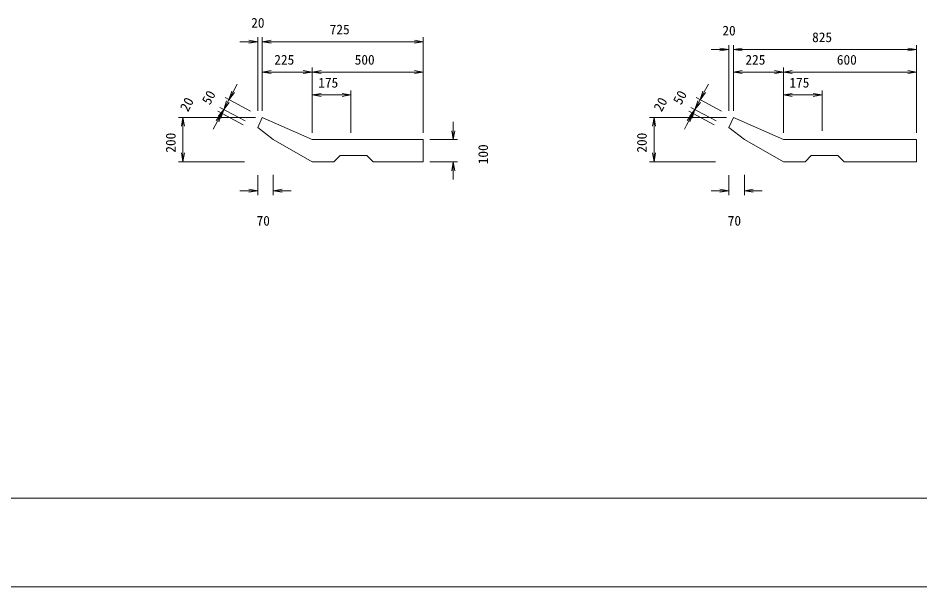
# Model space of a CAD drawing. Units: millimetres, scale not verified. Extents: x 0 to 84100, y 0 to 59400.
# Drawn here: x 20918 to 41218, y 0 to 12808 of the extents above; entities that cross this region are included whole.
import ezdxf
from ezdxf.enums import TextEntityAlignment as Align

# ---------------------------------------------------------------- set-up
doc = ezdxf.new("R2010")
doc.units = ezdxf.units.MM
doc.header["$LTSCALE"] = 100
for name, color, linetype, lineweight in [('D-STR-DIM（寸法）', 7, 'Continuous', 18), ('D-STR（構造物外形線）', 1, 'Continuous', 18), ('D-TTL(外枠）', 2, 'Continuous', 18), ('DEFPOINTS_2', 8, 'Continuous', 18)]:
    doc.layers.add(name, color=color, linetype=linetype, lineweight=lineweight)
doc.styles.add('ＭＳ ゴシック', font='')
doc.styles.get('ＭＳ ゴシック').set_extended_font_data('MS Gothic')

msp = doc.modelspace()

# ---------------------------------------------------------------- linework, layer by layer
at = {"layer": 'D-STR-DIM（寸法）'}
for p, q in [((26112.2, 12274.7), (25912.2, 12274.7)), ((26112.2, 12308.1), (26312.2, 12274.7)), ((26312.2, 12274.7), (26112.2, 12241.4)), ((26312.2, 12274.7), (26112.2, 12274.7)), ((26312.2, 10721.9), (26312.2, 12374.7)), ((26413.8, 10720.3), (26413.8, 12374.7)), ((26413.8, 10720.3), (26413.8, 12374.7)), ((26413.8, 12274.7), (26613.8, 12308.1)), ((26413.8, 12274.7), (26613.8, 12308.1)), ((26613.8, 12241.4), (26413.8, 12274.7)), ((26413.8, 12274.7), (26613.8, 12274.7)), ((26613.8, 12241.4), (26413.8, 12274.7)), ((26413.8, 12274.7), (26613.8, 12274.7)), ((26613.8, 12274.7), (26813.8, 12274.7)), ((29838.8, 12274.7), (26613.8, 12274.7)), ((29838.8, 12308.1), (30038.8, 12274.7)), ((30038.8, 12274.7), (29838.8, 12241.4)), ((30038.8, 12274.7), (29838.8, 12274.7)), ((30038.8, 10220.3), (30038.8, 12374.7)), ((36916.6, 10721.9), (36916.6, 12199.5)), ((37018.1, 10720.3), (37018.1, 12199.5)), ((37018.1, 10720.3), (37018.1, 12199.5)), ((41143.1, 10220.3), (41143.1, 12199.5)), ((36716.6, 12099.5), (36516.6, 12099.5)), ((36716.6, 12132.8), (36916.6, 12099.5)), ((36916.6, 12099.5), (36716.6, 12066.2)), ((36916.6, 12099.5), (36716.6, 12099.5)), ((37018.1, 12099.5), (37218.1, 12132.8)), ((37018.1, 12099.5), (37218.1, 12132.8)), ((37218.1, 12066.2), (37018.1, 12099.5)), ((37018.1, 12099.5), (37218.1, 12099.5)), ((37218.1, 12066.2), (37018.1, 12099.5)), ((37018.1, 12099.5), (37218.1, 12099.5)), ((37218.1, 12099.5), (37418.1, 12099.5)), ((40943.1, 12099.5), (37218.1, 12099.5)), ((40943.1, 12132.8), (41143.1, 12099.5)), ((41143.1, 12099.5), (40943.1, 12066.2)), ((41143.1, 12099.5), (40943.1, 12099.5)), ((26413.8, 10720.3), (26413.8, 11693)), ((26413.8, 11593), (26613.8, 11626.3)), ((26613.8, 11559.6), (26413.8, 11593)), ((26413.8, 11593), (26613.8, 11593)), ((27338.8, 11593), (26613.8, 11593)), ((27338.8, 11626.3), (27538.8, 11593)), ((27538.8, 11593), (27338.8, 11559.6)), ((27538.8, 11593), (27338.8, 11593)), ((27538.8, 10220.3), (27538.8, 11693)), ((27538.8, 10220.3), (27538.8, 11693)), ((27538.8, 11593), (27738.8, 11626.3)), ((27738.8, 11559.6), (27538.8, 11593)), ((27538.8, 11593), (27738.8, 11593)), ((29838.8, 11593), (27738.8, 11593)), ((29838.8, 11626.3), (30038.8, 11593)), ((30038.8, 11593), (29838.8, 11559.6)), ((30038.8, 11593), (29838.8, 11593)), ((30038.8, 10220.3), (30038.8, 11693)), ((37018.1, 10720.3), (37018.1, 11693)), ((37018.1, 11593), (37218.1, 11626.3)), ((37218.1, 11559.6), (37018.1, 11593)), ((37018.1, 11593), (37218.1, 11593)), ((37943.1, 11593), (37218.1, 11593)), ((37943.1, 11626.3), (38143.1, 11593)), ((38143.1, 11593), (37943.1, 11559.6)), ((38143.1, 11593), (37943.1, 11593)), ((38143.1, 10220.3), (38143.1, 11693)), ((38143.1, 10220.3), (38143.1, 11693)), ((38143.1, 11593), (38343.1, 11626.3)), ((38343.1, 11559.6), (38143.1, 11593)), ((38143.1, 11593), (38343.1, 11593)), ((40943.1, 11593), (38343.1, 11593)), ((40943.1, 11626.3), (41143.1, 11593)), ((41143.1, 11593), (40943.1, 11559.6)), ((41143.1, 11593), (40943.1, 11593)), ((41143.1, 10220.3), (41143.1, 11693)), ((25759.7, 11146.5), (25853.9, 11323)), ((27538.8, 10220.3), (27538.8, 11177.2)), ((28412.2, 10220.3), (28412.2, 11177.2)), ((36364.1, 11146.5), (36458.2, 11323)), ((38143.1, 10220.3), (38143.1, 11177.2)), ((39016.6, 10271.9), (39016.6, 11177.2)), ((26147.5, 10713.1), (25577.4, 11017.1)), ((25642.1, 10925.9), (25736.2, 11102.4)), ((25665.6, 10970.1), (25730.3, 11162.2)), ((25665.6, 10970.1), (25759.7, 11146.5)), ((25789.2, 11130.9), (25665.6, 10970.1)), ((27538.8, 11077.2), (27738.8, 11110.6)), ((27738.8, 11043.9), (27538.8, 11077.2)), ((27538.8, 11077.2), (27738.8, 11077.2)), ((28212.2, 11077.2), (27738.8, 11077.2)), ((28212.2, 11110.6), (28412.2, 11077.2)), ((28412.2, 11077.2), (28212.2, 11043.9)), ((28412.2, 11077.2), (28212.2, 11077.2)), ((36751.9, 10713.1), (36181.8, 11017.1)), ((36246.5, 10925.9), (36340.6, 11102.4)), ((36270, 10970.1), (36334.7, 11162.2)), ((36270, 10970.1), (36364.1, 11146.5)), ((36393.5, 11130.9), (36270, 10970.1)), ((38143.1, 11077.2), (38343.1, 11110.6)), ((38343.1, 11043.9), (38143.1, 11077.2)), ((38143.1, 11077.2), (38343.1, 11077.2)), ((38816.6, 11077.2), (38343.1, 11077.2)), ((38816.6, 11110.6), (39016.6, 11077.2)), ((39016.6, 11077.2), (38816.6, 11043.9)), ((39016.6, 11077.2), (38816.6, 11077.2)), ((26029.9, 10492.5), (25459.7, 10796.5)), ((26029.9, 10492.5), (25459.7, 10796.5)), ((25548, 10749.5), (25612.7, 10941.6)), ((25548, 10749.5), (25642.1, 10925.9)), ((25671.5, 10910.3), (25548, 10749.5)), ((36634.2, 10492.5), (36064.1, 10796.5)), ((36634.2, 10492.5), (36064.1, 10796.5)), ((36152.4, 10749.5), (36217.1, 10941.6)), ((36152.4, 10749.5), (36246.5, 10925.9)), ((36275.9, 10910.3), (36152.4, 10749.5)), ((26263.8, 10570.3), (24530.1, 10570.3)), ((24596.7, 10370.3), (24630.1, 10570.3)), ((24630.1, 10570.3), (24663.4, 10370.3)), ((24630.1, 10570.3), (24630.1, 10370.3)), ((25453.9, 10573), (25359.7, 10396.5)), ((25377.4, 10500.5), (25500.9, 10661.2)), ((25500.9, 10661.2), (25406.8, 10484.8)), ((25982.8, 10404.2), (25412.7, 10708.3)), ((25424.4, 10588.7), (25548, 10749.5)), ((25500.9, 10661.2), (25436.2, 10469.1)), ((25548, 10749.5), (25453.9, 10573)), ((25548, 10749.5), (25483.3, 10557.3)), ((36866.6, 10571.9), (35134.4, 10571.9)), ((35201.1, 10371.9), (35234.4, 10571.9)), ((35234.4, 10571.9), (35267.8, 10371.9)), ((35234.4, 10571.9), (35234.4, 10371.9)), ((36058.2, 10573), (35964.1, 10396.5)), ((35981.8, 10500.5), (36105.3, 10661.2)), ((36105.3, 10661.2), (36011.2, 10484.8)), ((36587.2, 10404.2), (36017.1, 10708.3)), ((36028.8, 10588.7), (36152.4, 10749.5)), ((36105.3, 10661.2), (36040.6, 10469.1)), ((36152.4, 10749.5), (36058.2, 10573)), ((36152.4, 10749.5), (36087.6, 10557.3)), ((24630.1, 9771.9), (24630.1, 10370.3)), ((25406.8, 10484.8), (25312.7, 10308.3)), ((30712.3, 10270.3), (30712.3, 10470.3)), ((35234.4, 9771.9), (35234.4, 10371.9)), ((36011.2, 10484.8), (35917.1, 10308.3)), ((30712.3, 10070.3), (30679, 10270.3)), ((30745.7, 10270.3), (30712.3, 10070.3)), ((30712.3, 10070.3), (30712.3, 10270.3)), ((30188.8, 10070.3), (30812.3, 10070.3)), ((24630.1, 9571.9), (24596.7, 9771.9)), ((24663.4, 9771.9), (24630.1, 9571.9)), ((24630.1, 9571.9), (24630.1, 9771.9)), ((35234.4, 9571.9), (35201.1, 9771.9)), ((35267.8, 9771.9), (35234.4, 9571.9)), ((35234.4, 9571.9), (35234.4, 9771.9)), ((26012.2, 9571.9), (24530.1, 9571.9)), ((30188.8, 9570.3), (30812.3, 9570.3)), ((30679, 9370.3), (30712.3, 9570.3)), ((30712.3, 9570.3), (30745.7, 9370.3)), ((30712.3, 9570.3), (30712.3, 9370.3)), ((36616.6, 9571.9), (35134.4, 9571.9)), ((30712.3, 9370.3), (30712.3, 9170.3)), ((26312.2, 9271.9), (26312.2, 8818.4)), ((26662.2, 9274.5), (26662.2, 8818.4)), ((36916.6, 9271.9), (36916.6, 8818.4)), ((37266.6, 9274.5), (37266.6, 8818.4)), ((26112.2, 8951.8), (26312.2, 8918.4)), ((26662.2, 8918.4), (26862.2, 8951.8)), ((36716.6, 8951.8), (36916.6, 8918.4)), ((37266.6, 8918.4), (37466.6, 8951.8)), ((26112.2, 8918.4), (25912.2, 8918.4)), ((26312.2, 8918.4), (26112.2, 8885.1)), ((26312.2, 8918.4), (26112.2, 8918.4)), ((26862.2, 8885.1), (26662.2, 8918.4)), ((26662.2, 8918.4), (26862.2, 8918.4)), ((26862.2, 8918.4), (27062.2, 8918.4)), ((36716.6, 8918.4), (36516.6, 8918.4)), ((36916.6, 8918.4), (36716.6, 8885.1)), ((36916.6, 8918.4), (36716.6, 8918.4)), ((37466.6, 8885.1), (37266.6, 8918.4)), ((37266.6, 8918.4), (37466.6, 8918.4)), ((37466.6, 8918.4), (37666.6, 8918.4))]:
    msp.add_line(p, q, dxfattribs=at)
at = {"layer": 'D-STR（構造物外形線）'}
for p, q in [((26312.2, 10341.9), (26413.8, 10570.3)), ((26413.8, 10570.3), (27538.8, 10070.3)), ((36916.6, 10341.9), (37018.1, 10570.3)), ((37018.1, 10570.3), (38143.1, 10070.3)), ((26312.2, 10341.9), (26663.8, 10076.2)), ((36916.6, 10341.9), (37268.1, 10076.2)), ((26663.8, 10076.2), (27538.8, 9570.3)), ((27538.8, 10070.3), (30038.8, 10070.3)), ((30038.8, 9570.3), (30038.8, 10070.3)), ((37268.1, 10076.2), (38143.1, 9570.3)), ((38143.1, 10070.3), (41143.1, 10070.3)), ((41143.1, 9570.3), (41143.1, 10070.3)), ((27538.8, 9570.3), (28028.8, 9570.3)), ((28028.8, 9570.3), (28168.8, 9710.3)), ((28168.8, 9710.3), (28768.8, 9710.3)), ((28768.8, 9710.3), (28908.8, 9570.3)), ((28908.8, 9570.3), (30038.8, 9570.3)), ((38143.1, 9570.3), (38633.1, 9570.3)), ((38633.1, 9570.3), (38773.1, 9710.3)), ((38773.1, 9710.3), (39373.1, 9710.3)), ((39373.1, 9710.3), (39513.1, 9570.3)), ((39513.1, 9570.3), (41143.1, 9570.3))]:
    msp.add_line(p, q, dxfattribs=at)
at = {"layer": 'D-TTL(外枠）'}
msp.add_line((81800, 2000), (2300, 2000), dxfattribs=at)
at = {"layer": 'DEFPOINTS_2'}
msp.add_line((0, 0), (84100, 0), dxfattribs=at)

# ---------------------------------------------------------------- texts
at = {"layer": 'D-STR-DIM（寸法）', "style": 'ＭＳ ゴシック'}
for s, p in [('20', (26166.5, 12524.7)), ('725', (27933.1, 12374.7)), ('20', (36770.9, 12349.5)), ('825', (38791.3, 12199.5)), ('225', (26686.2, 11693)), ('500', (28495.6, 11693)), ('225', (37290.5, 11693)), ('600', (39347.7, 11693)), ('175', (27675.5, 11177.2)), ('175', (38279.9, 11177.2)), ('70', (26287.7, 8068.4)), ('70', (36892.1, 8068.4))]:
    msp.add_text(s, height=219.9, dxfattribs=at).set_placement(p, align=Align.BOTTOM_LEFT)
for s, rotation, p in [('50', 61.928, (25294.1, 10804.8)), ('50', 61.928, (35898.5, 10804.8)), ('20', 61.928, (24800.9, 10649.7)), ('20', 61.928, (35461.6, 10649.7)), ('200', 90, (24530.1, 9777.2)), ('200', 90, (35134.4, 9778)), ('100', 90, (31562.3, 9516.5))]:
    msp.add_text(s, height=219.9, rotation=rotation, dxfattribs=at).set_placement(p, align=Align.BOTTOM_LEFT)

doc.saveas('drawing.dxf')
